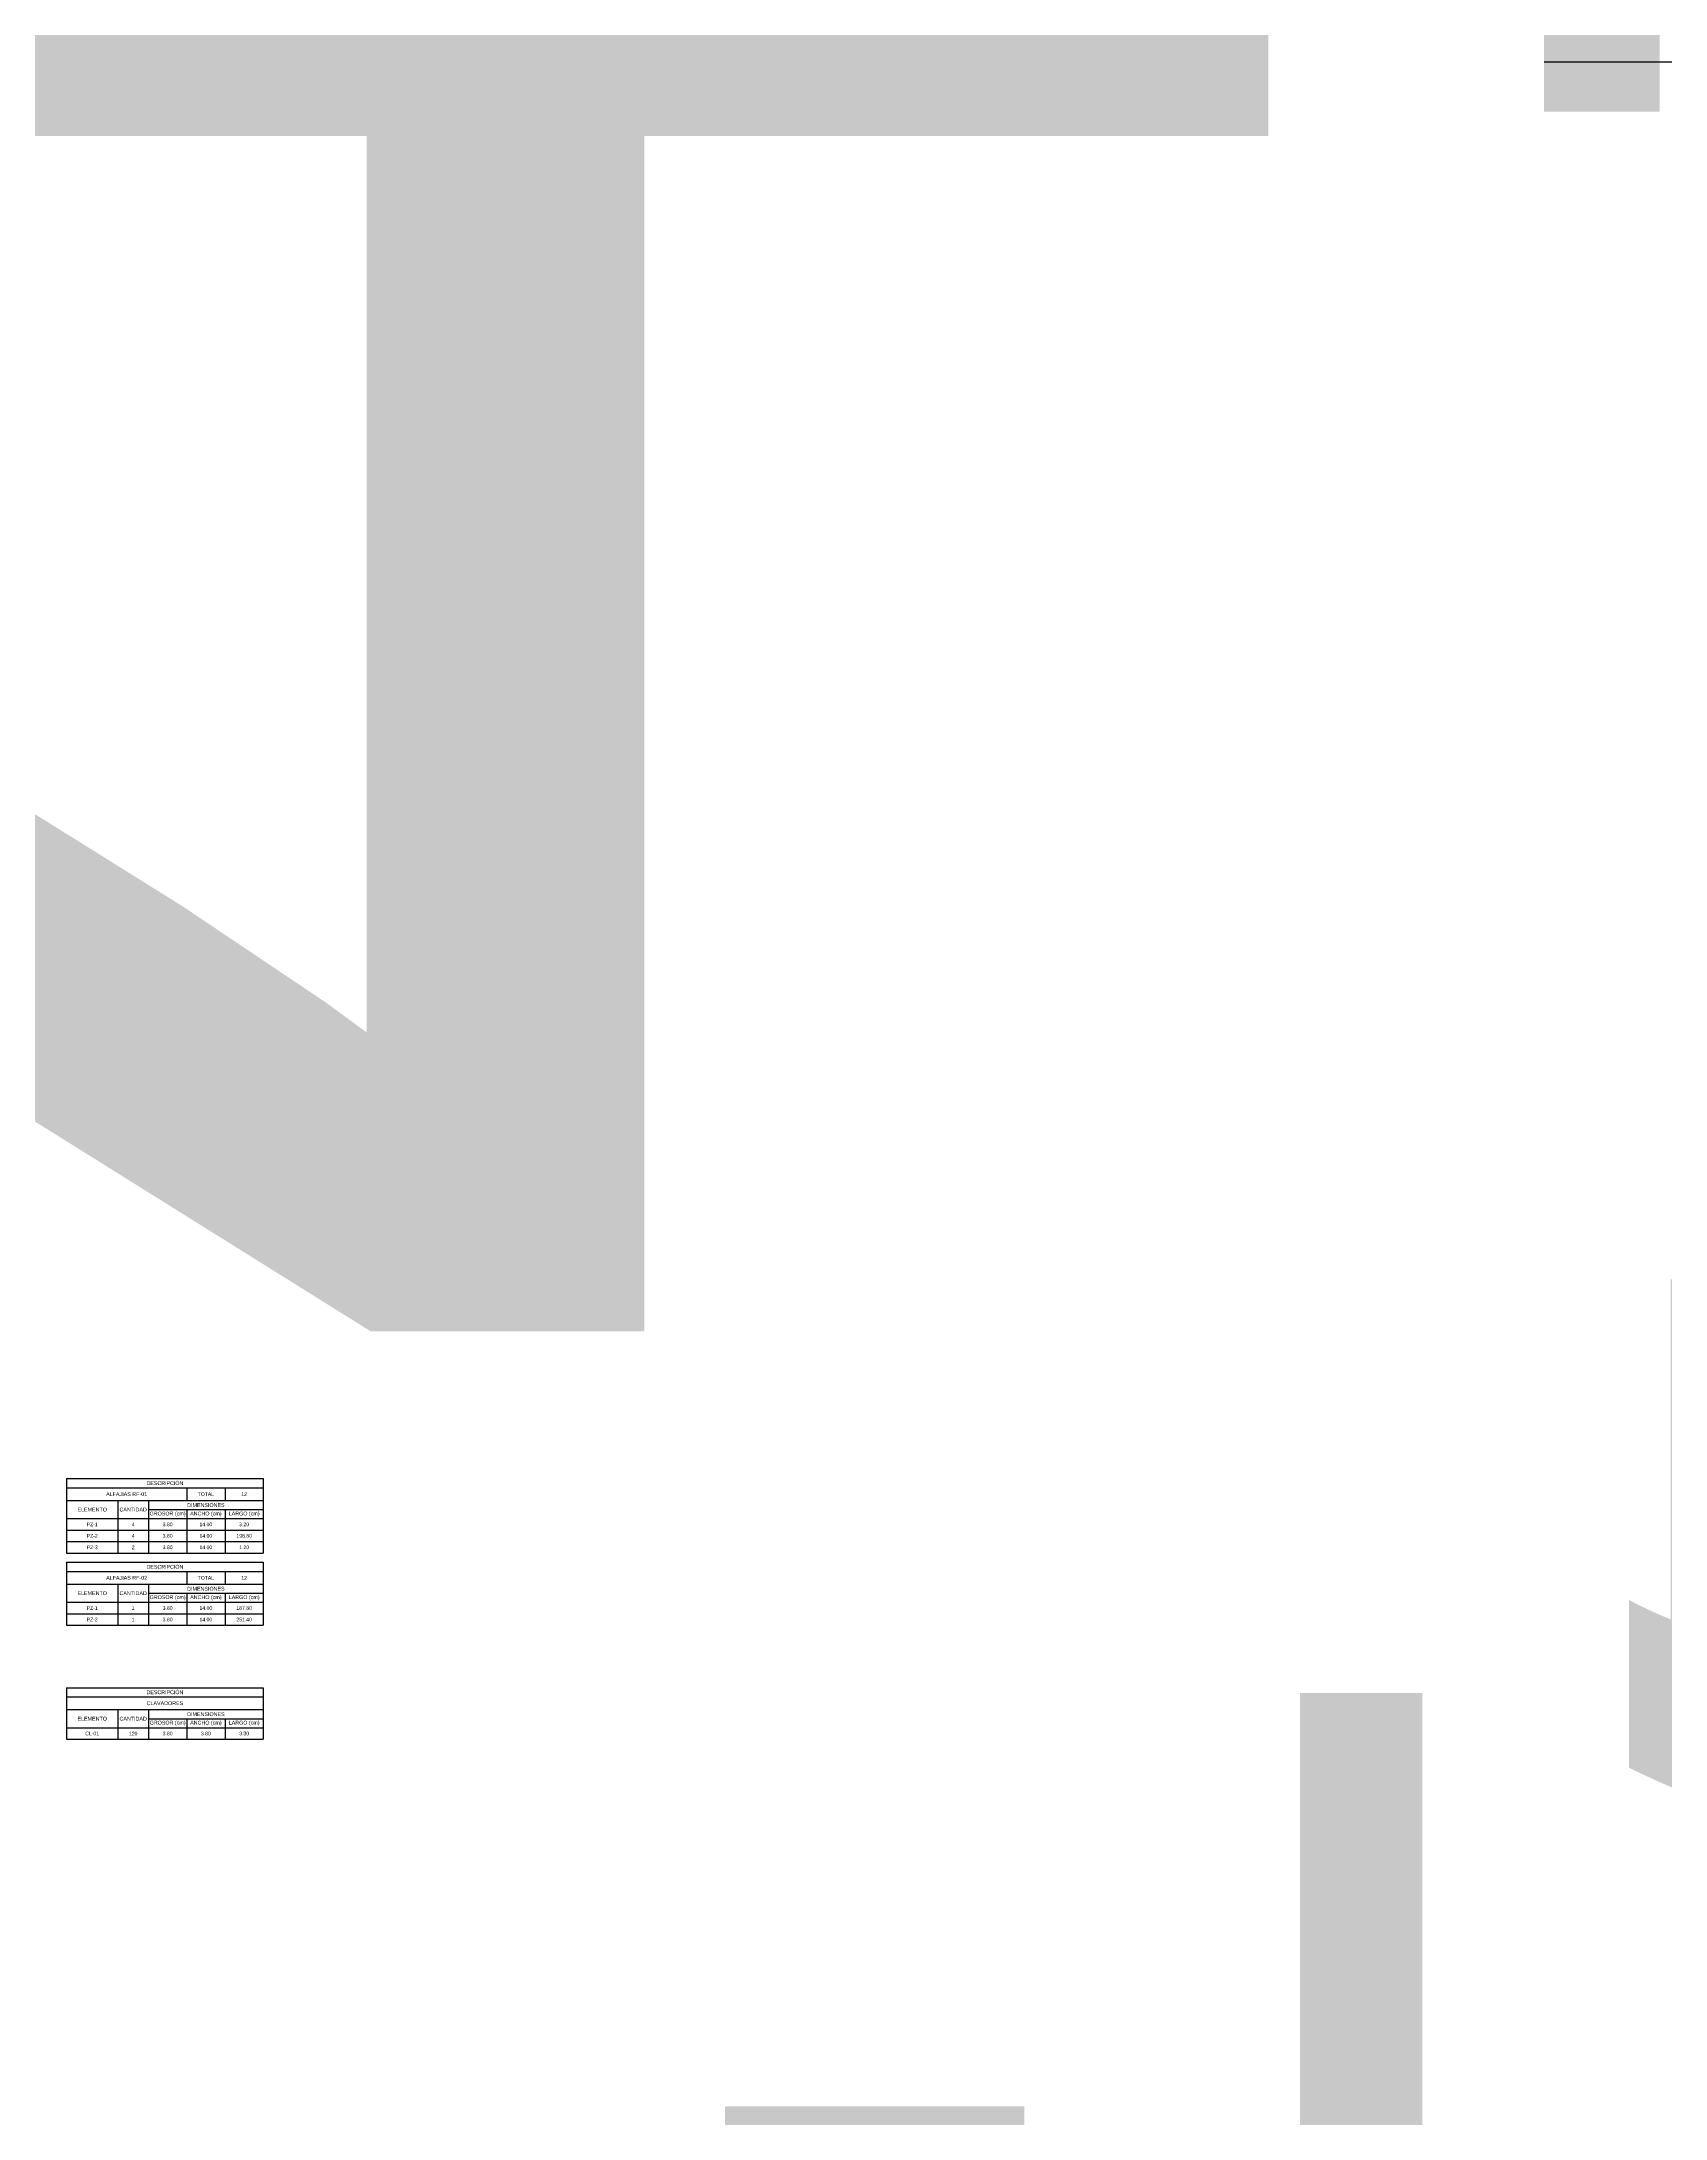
# Model space of a CAD drawing. Header units: millimetres. Extents: x 19458 to 19711, y 4351 to 4752.
# Drawn here: x 19547.1 to 19589.5, y 4496.8 to 4551.1 of the extents above; entities that cross this region are included whole.
import ezdxf

# ---------------------------------------------------------------- set-up
doc = ezdxf.new("R2010")
doc.units = ezdxf.units.MM
for name, color, linetype in [('cotas', 1, 'Continuous'), ('cotas @ 100', 1, 'Continuous'), ('cotas @ 200', 1, 'Continuous'), ('cotas @ 300', 1, 'Continuous'), ('cotas @ 400', 1, 'Continuous'), ('cotas @ 500', 1, 'Continuous'), ('cotas @ 95.9969', 1, 'Continuous')]:
    doc.layers.add(name, color=color, linetype=linetype)
doc.styles.add('century gothic', font='GOTHIC.TTF')
doc.styles.add('COTAS SMC', font='GOTHIC.TTF')
doc.styles.get("Standard").update_dxf_attribs({"font": 'arial.ttf'})
doc.dimstyles.new('ANOTATIVE 100 SMCONSTRUCCIONES', dxfattribs={"dimscale": 0, "dimtxt": 0.18, "dimasz": 0.15, "dimexe": 0.18, "dimexo": 0.09, "dimgap": 0.1, "dimtad": 1, "dimzin": 0, "dimdsep": 46, "dimtxsty": 'century gothic', "dimblk1": 'FLECHA1', "dimblk2": 'FLECHA1', "dimsah": 1, "dimcen": 0.18, "dimdle": 0.075, "dimclrd": 1, "dimclre": 1, "dimclrt": 2, "dimaunit": 1, "dimadec": 0, "dimazin": 0, "dimtfac": 0.7499999999999999, "dimtix": 1, "dimtmove": 2, "dimatfit": 3, "dimfxl": 0.09, "dimtvp": 1.5, "dimtfill": 1, "dimtolj": 1, "dimtzin": 0, "dimarcsym": 0})
doc.dimstyles.new('PIES SMCONSTRUCCIONES', dxfattribs={"dimscale": 0, "dimtxt": 0.18, "dimasz": 0.2, "dimexe": 0.18, "dimexo": 0, "dimgap": 0.1, "dimtad": 1, "dimdec": 0, "dimlfac": 39.3700787, "dimzin": 0, "dimdsep": 46, "dimlunit": 4, "dimtxsty": 'COTAS SMC', "dimblk1": 'FLECHA1', "dimblk2": 'FLECHA1', "dimsah": 1, "dimcen": 0.2, "dimdle": 0.075, "dimclrd": 1, "dimclre": 1, "dimclrt": 2, "dimaunit": 1, "dimadec": 0, "dimazin": 0, "dimtfac": 0.75, "dimtdec": 0, "dimtix": 1, "dimtmove": 2, "dimatfit": 3, "dimfxl": 0.09, "dimtvp": 1.5, "dimtfill": 1, "dimtolj": 1, "dimtzin": 0, "dimarcsym": 0})

# ---------------------------------------------------------------- blocks, each defined once
blk = doc.blocks.new('FLECHA1')
at = {"color": 4}
blk.add_line((-0.2461764230280465, -0.2480808452037593), (0.2480808452037602, 0.25), dxfattribs=at)
at = {"color": 1}
blk.add_line((-1, 0), (0.4961616904075186, 0), dxfattribs=at)
blk = doc.blocks.new('*D693')
at = {"layer": 'cotas', "color": 1, "lineweight": -2, "transparency": 16777216}
for p, q in [((19614.32603827352, 4625.844823780141), (19614.32603827352, 4700.844823780141)), ((19570.98360808013, 4550.844823780141), (19524.32603827352, 4550.844823780141)), ((19614.32603827352, 4548.429823780133), (19614.32603827352, 4550.844823780141)), ((19570.53385970888, 4548.429823780133), (19524.32603827352, 4548.429823780133)), ((19614.32603827352, 4473.429823780133), (19614.32603827352, 4398.429823780133))]:
    blk.add_line(p, q, dxfattribs=at)
at = {"layer": 'Defpoints', "color": 0, "transparency": 16777216}
for p in [(19614.32603827352, 4550.844823780141), (19615.98360808013, 4550.844823780141), (19615.53385970888, 4548.429823780133)]:
    blk.add_point(p, dxfattribs=at)
at = {"layer": 'cotas', "color": 1, "lineweight": -2, "transparency": 16777216, "xscale": 75, "yscale": 75, "zscale": 75}
for p, rotation in [((19614.32603827352, 4550.844823780141), 270), ((19614.32603827352, 4548.429823780133), 90)]:
    blk.add_blockref('FLECHA1', p, dxfattribs=dict(at, rotation=rotation))
at = {"layer": 'cotas', "color": 2, "transparency": 16777216, "insert": (19517.33759503763, 4549.637323780141), "char_height": 90, "attachment_point": 5, "rotation": 90, "style": 'century gothic', "bg_fill": 3, "box_fill_scale": 1.1, "bg_fill_color": 256, "bg_fill_true_color": 13158600, "bg_fill_transparency": 0}
blk.add_mtext('\\A1;2.42', dxfattribs=at)
blk = doc.blocks.new('*D716')
at = {"layer": 'cotas', "color": 1, "lineweight": -2, "transparency": 16777216}
for p, q in [((19614.32603827352, 4565.844823780141), (19614.32603827352, 4580.844823780141)), ((19606.98360808013, 4550.844823780141), (19596.32603827352, 4550.844823780141)), ((19614.32603827352, 4548.429823780133), (19614.32603827352, 4550.844823780141)), ((19606.53385970888, 4548.429823780133), (19596.32603827352, 4548.429823780133)), ((19614.32603827352, 4533.429823780133), (19614.32603827352, 4518.429823780133))]:
    blk.add_line(p, q, dxfattribs=at)
at = {"layer": 'Defpoints', "color": 0, "transparency": 16777216}
for p in [(19614.32603827352, 4550.844823780141), (19615.98360808013, 4550.844823780141), (19615.53385970888, 4548.429823780133)]:
    blk.add_point(p, dxfattribs=at)
at = {"layer": 'cotas', "color": 1, "lineweight": -2, "transparency": 16777216, "xscale": 15, "yscale": 15, "zscale": 15}
for p, rotation in [((19614.32603827352, 4550.844823780141), 270), ((19614.32603827352, 4548.429823780133), 90)]:
    blk.add_blockref('FLECHA1', p, dxfattribs=dict(at, rotation=rotation))
at = {"layer": 'cotas', "color": 2, "transparency": 16777216, "insert": (19594.92834962635, 4549.637323780141), "char_height": 18, "attachment_point": 5, "rotation": 90, "style": 'century gothic', "bg_fill": 3, "box_fill_scale": 1.1, "bg_fill_color": 256, "bg_fill_true_color": 13158600, "bg_fill_transparency": 0}
blk.add_mtext('\\A1;2.42', dxfattribs=at)
blk = doc.blocks.new('*D722')
at = {"layer": 'cotas', "color": 1, "lineweight": -2, "transparency": 16777216}
for p, q in [((19614.32603827352, 4580.844823780141), (19614.32603827352, 4610.844823780141)), ((19597.98360808013, 4550.844823780141), (19578.32603827352, 4550.844823780141)), ((19614.32603827352, 4548.429823780133), (19614.32603827352, 4550.844823780141)), ((19597.53385970888, 4548.429823780133), (19578.32603827352, 4548.429823780133)), ((19614.32603827352, 4518.429823780133), (19614.32603827352, 4488.429823780133))]:
    blk.add_line(p, q, dxfattribs=at)
at = {"layer": 'Defpoints', "color": 0, "transparency": 16777216}
for p in [(19614.32603827352, 4550.844823780141), (19615.98360808013, 4550.844823780141), (19615.53385970888, 4548.429823780133)]:
    blk.add_point(p, dxfattribs=at)
at = {"layer": 'cotas', "color": 1, "lineweight": -2, "transparency": 16777216, "xscale": 30, "yscale": 30, "zscale": 30}
for p, rotation in [((19614.32603827352, 4550.844823780141), 270), ((19614.32603827352, 4548.429823780133), 90)]:
    blk.add_blockref('FLECHA1', p, dxfattribs=dict(at, rotation=rotation))
at = {"layer": 'cotas', "color": 2, "transparency": 16777216, "insert": (19575.53066097917, 4549.637323780141), "char_height": 36, "attachment_point": 5, "rotation": 90, "style": 'century gothic', "bg_fill": 3, "box_fill_scale": 1.1, "bg_fill_color": 256, "bg_fill_true_color": 13158600, "bg_fill_transparency": 0}
blk.add_mtext('\\A1;2.42', dxfattribs=at)
blk = doc.blocks.new('*D739')
at = {"layer": 'cotas', "color": 1, "lineweight": -2, "transparency": 16777216}
for p, q in [((19614.32603827352, 4595.844823780141), (19614.32603827352, 4640.844823780141)), ((19588.98360808013, 4550.844823780141), (19560.32603827352, 4550.844823780141)), ((19614.32603827352, 4548.429823780133), (19614.32603827352, 4550.844823780141)), ((19588.53385970888, 4548.429823780133), (19560.32603827352, 4548.429823780133)), ((19614.32603827352, 4503.429823780133), (19614.32603827352, 4458.429823780133))]:
    blk.add_line(p, q, dxfattribs=at)
at = {"layer": 'Defpoints', "color": 0, "transparency": 16777216}
for p in [(19614.32603827352, 4550.844823780141), (19615.98360808013, 4550.844823780141), (19615.53385970888, 4548.429823780133)]:
    blk.add_point(p, dxfattribs=at)
at = {"layer": 'cotas', "color": 1, "lineweight": -2, "transparency": 16777216, "xscale": 45, "yscale": 45, "zscale": 45}
for p, rotation in [((19614.32603827352, 4550.844823780141), 270), ((19614.32603827352, 4548.429823780133), 90)]:
    blk.add_blockref('FLECHA1', p, dxfattribs=dict(at, rotation=rotation))
at = {"layer": 'cotas', "color": 2, "transparency": 16777216, "insert": (19556.13297233199, 4549.637323780141), "char_height": 54, "attachment_point": 5, "rotation": 90, "style": 'century gothic', "bg_fill": 3, "box_fill_scale": 1.1, "bg_fill_color": 256, "bg_fill_true_color": 13158600, "bg_fill_transparency": 0}
blk.add_mtext('\\A1;2.42', dxfattribs=at)
blk = doc.blocks.new('*D743')
at = {"layer": 'cotas', "color": 1, "lineweight": -2, "transparency": 16777216}
for p, q in [((19614.32603827352, 4565.244362994887), (19614.32603827352, 4579.643902209632)), ((19607.34388455129, 4550.844823780141), (19597.04659121583, 4550.844823780141)), ((19614.32603827352, 4548.429823780133), (19614.32603827352, 4550.844823780141)), ((19606.89413618004, 4548.429823780133), (19597.04659121583, 4548.429823780133)), ((19614.32603827352, 4534.030284565388), (19614.32603827352, 4519.630745350642))]:
    blk.add_line(p, q, dxfattribs=at)
at = {"layer": 'Defpoints', "color": 0, "transparency": 16777216}
for p in [(19614.32603827352, 4550.844823780141), (19615.98360808013, 4550.844823780141), (19615.53385970888, 4548.429823780133)]:
    blk.add_point(p, dxfattribs=at)
at = {"layer": 'cotas', "color": 1, "lineweight": -2, "transparency": 16777216, "xscale": 14.39953921474513, "yscale": 14.39953921474513, "zscale": 14.39953921474513}
for p, rotation in [((19614.32603827352, 4550.844823780141), 270), ((19614.32603827352, 4548.429823780133), 90)]:
    blk.add_blockref('FLECHA1', p, dxfattribs=dict(at, rotation=rotation))
at = {"layer": 'cotas', "color": 2, "transparency": 16777216, "insert": (19595.70485305016, 4549.637323780141), "char_height": 17.27944705769415, "attachment_point": 5, "rotation": 90, "style": 'century gothic', "bg_fill": 3, "box_fill_scale": 1.1, "bg_fill_color": 256, "bg_fill_true_color": 13158600, "bg_fill_transparency": 0}
blk.add_mtext('\\A1;2.42', dxfattribs=at)
blk = doc.blocks.new('*D745')
at = {"layer": 'cotas', "color": 1, "lineweight": -2, "transparency": 16777216}
for p, q in [((19614.32603827352, 4610.844823780141), (19614.32603827352, 4670.844823780141)), ((19579.98360808013, 4550.844823780141), (19542.32603827352, 4550.844823780141)), ((19614.32603827352, 4548.429823780133), (19614.32603827352, 4550.844823780141)), ((19579.53385970888, 4548.429823780133), (19542.32603827352, 4548.429823780133)), ((19614.32603827352, 4488.429823780133), (19614.32603827352, 4428.429823780133))]:
    blk.add_line(p, q, dxfattribs=at)
at = {"layer": 'Defpoints', "color": 0, "transparency": 16777216}
for p in [(19614.32603827352, 4550.844823780141), (19615.98360808013, 4550.844823780141), (19615.53385970888, 4548.429823780133)]:
    blk.add_point(p, dxfattribs=at)
at = {"layer": 'cotas', "color": 1, "lineweight": -2, "transparency": 16777216, "xscale": 60, "yscale": 60, "zscale": 60}
for p, rotation in [((19614.32603827352, 4550.844823780141), 270), ((19614.32603827352, 4548.429823780133), 90)]:
    blk.add_blockref('FLECHA1', p, dxfattribs=dict(at, rotation=rotation))
at = {"layer": 'cotas', "color": 2, "transparency": 16777216, "insert": (19536.73528368481, 4549.637323780141), "char_height": 72, "attachment_point": 5, "rotation": 90, "style": 'century gothic', "bg_fill": 3, "box_fill_scale": 1.1, "bg_fill_color": 256, "bg_fill_true_color": 13158600, "bg_fill_transparency": 0}
blk.add_mtext('\\A1;2.42', dxfattribs=at)
blk = doc.blocks.new('*D748')
at = {"layer": 'cotas', "color": 1, "lineweight": -2, "transparency": 16777216}
for p, q in [((19620.01280604143, 4651.753346359425), (19620.01280604143, 4751.753346359425)), ((19620.41684630451, 4551.753346359425), (19530.01280604143, 4551.753346359425)), ((19620.01280604143, 4550.533346359425), (19620.01280604143, 4551.753346359425)), ((19620.41684630451, 4550.533346359425), (19530.01280604143, 4550.533346359425)), ((19620.01280604143, 4450.533346359425), (19620.01280604143, 4350.533346359425))]:
    blk.add_line(p, q, dxfattribs=at)
at = {"layer": 'Defpoints', "color": 0, "transparency": 16777216}
for p in [(19620.01280604143, 4551.753346359425), (19620.41684630451, 4551.753346359425), (19620.41684630451, 4550.533346359425)]:
    blk.add_point(p, dxfattribs=at)
at = {"layer": 'cotas', "color": 1, "lineweight": -2, "transparency": 16777216, "xscale": 100, "yscale": 100, "zscale": 100}
for p, rotation in [((19620.01280604143, 4551.753346359425), 270), ((19620.01280604143, 4550.533346359425), 90)]:
    blk.add_blockref('FLECHA1', p, dxfattribs=dict(at, rotation=rotation))
at = {"layer": 'cotas', "color": 2, "transparency": 16777216, "insert": (19523.88092296869, 4551.143346359429), "char_height": 90, "attachment_point": 5, "rotation": 90, "style": 'COTAS SMC', "bg_fill": 3, "box_fill_scale": 1.1, "bg_fill_color": 256, "bg_fill_true_color": 13158600, "bg_fill_transparency": 0}
blk.add_mtext("\\A1;4'", dxfattribs=at)
blk = doc.blocks.new('*D773')
at = {"layer": 'cotas', "color": 1, "lineweight": -2, "transparency": 16777216}
for p, q in [((19620.01280604143, 4591.753346359425), (19620.01280604143, 4631.753346359425)), ((19620.41684630451, 4551.753346359425), (19584.01280604143, 4551.753346359425)), ((19620.01280604143, 4550.533346359425), (19620.01280604143, 4551.753346359425)), ((19620.41684630451, 4550.533346359425), (19584.01280604143, 4550.533346359425)), ((19620.01280604143, 4510.533346359425), (19620.01280604143, 4470.533346359425))]:
    blk.add_line(p, q, dxfattribs=at)
at = {"layer": 'Defpoints', "color": 0, "transparency": 16777216}
for p in [(19620.01280604143, 4551.753346359425), (19620.41684630451, 4551.753346359425), (19620.41684630451, 4550.533346359425)]:
    blk.add_point(p, dxfattribs=at)
at = {"layer": 'cotas', "color": 1, "lineweight": -2, "transparency": 16777216, "xscale": 40, "yscale": 40, "zscale": 40}
for p, rotation in [((19620.01280604143, 4551.753346359425), 270), ((19620.01280604143, 4550.533346359425), 90)]:
    blk.add_blockref('FLECHA1', p, dxfattribs=dict(at, rotation=rotation))
at = {"layer": 'cotas', "color": 2, "transparency": 16777216, "insert": (19581.56005281233, 4551.143346359429), "char_height": 36, "attachment_point": 5, "rotation": 90, "style": 'COTAS SMC', "bg_fill": 3, "box_fill_scale": 1.1, "bg_fill_color": 256, "bg_fill_true_color": 13158600, "bg_fill_transparency": 0}
blk.add_mtext("\\A1;4'", dxfattribs=at)
blk = doc.blocks.new('*D792')
at = {"layer": 'cotas', "color": 1, "lineweight": -2, "transparency": 16777216}
for p, q in [((19620.01280604143, 4611.753346359425), (19620.01280604143, 4671.753346359425)), ((19620.41684630451, 4551.753346359425), (19566.01280604143, 4551.753346359425)), ((19620.01280604143, 4550.533346359425), (19620.01280604143, 4551.753346359425)), ((19620.41684630451, 4550.533346359425), (19566.01280604143, 4550.533346359425)), ((19620.01280604143, 4490.533346359425), (19620.01280604143, 4430.533346359425))]:
    blk.add_line(p, q, dxfattribs=at)
at = {"layer": 'Defpoints', "color": 0, "transparency": 16777216}
for p in [(19620.01280604143, 4551.753346359425), (19620.41684630451, 4551.753346359425), (19620.41684630451, 4550.533346359425)]:
    blk.add_point(p, dxfattribs=at)
at = {"layer": 'cotas', "color": 1, "lineweight": -2, "transparency": 16777216, "xscale": 60, "yscale": 60, "zscale": 60}
for p, rotation in [((19620.01280604143, 4551.753346359425), 270), ((19620.01280604143, 4550.533346359425), 90)]:
    blk.add_blockref('FLECHA1', p, dxfattribs=dict(at, rotation=rotation))
at = {"layer": 'cotas', "color": 2, "transparency": 16777216, "insert": (19562.33367619778, 4551.143346359429), "char_height": 54, "attachment_point": 5, "rotation": 90, "style": 'COTAS SMC', "bg_fill": 3, "box_fill_scale": 1.1, "bg_fill_color": 256, "bg_fill_true_color": 13158600, "bg_fill_transparency": 0}
blk.add_mtext("\\A1;4'", dxfattribs=at)
blk = doc.blocks.new('*D798')
at = {"layer": 'cotas', "color": 1, "lineweight": -2, "transparency": 16777216}
for p, q in [((19620.01280604143, 4631.753346359425), (19620.01280604143, 4711.753346359425)), ((19620.41684630451, 4551.753346359425), (19548.01280604143, 4551.753346359425)), ((19620.01280604143, 4550.533346359425), (19620.01280604143, 4551.753346359425)), ((19620.41684630451, 4550.533346359425), (19548.01280604143, 4550.533346359425)), ((19620.01280604143, 4470.533346359425), (19620.01280604143, 4390.533346359425))]:
    blk.add_line(p, q, dxfattribs=at)
at = {"layer": 'Defpoints', "color": 0, "transparency": 16777216}
for p in [(19620.01280604143, 4551.753346359425), (19620.41684630451, 4551.753346359425), (19620.41684630451, 4550.533346359425)]:
    blk.add_point(p, dxfattribs=at)
at = {"layer": 'cotas', "color": 1, "lineweight": -2, "transparency": 16777216, "xscale": 80, "yscale": 80, "zscale": 80}
for p, rotation in [((19620.01280604143, 4551.753346359425), 270), ((19620.01280604143, 4550.533346359425), 90)]:
    blk.add_blockref('FLECHA1', p, dxfattribs=dict(at, rotation=rotation))
at = {"layer": 'cotas', "color": 2, "transparency": 16777216, "insert": (19543.10729958324, 4551.143346359429), "char_height": 72, "attachment_point": 5, "rotation": 90, "style": 'COTAS SMC', "bg_fill": 3, "box_fill_scale": 1.1, "bg_fill_color": 256, "bg_fill_true_color": 13158600, "bg_fill_transparency": 0}
blk.add_mtext("\\A1;4'", dxfattribs=at)
blk = doc.blocks.new('*T642')
at = {"layer": 'cotas', "color": 0, "linetype": 'ByBlock', "lineweight": -2, "transparency": 16777216}
for p, q in [((0, 0), (5.140874140302913, 0)), ((0, 0), (0, -1.946069098206863)), ((5.140874140302913, 0), (5.140874140302913, -1.946069098206863)), ((0, -0.2391633141523926), (5.140874140302913, -0.2391633141523926)), ((3.140874140302913, -0.2391633141523926), (3.140874140302913, -0.5730664963693926)), ((4.140874140302913, -0.2391633141523926), (4.140874140302913, -0.5730664963693926)), ((0, -0.5730664963693926), (5.140874140302913, -0.5730664963693926)), ((0, -1.046069098206317), (5.140874140302913, -1.046069098206317)), ((1.34087414030364, -0.5730664963693926), (1.34087414030364, -1.946069098206863)), ((2.140874140302913, -0.5730664963693926), (2.140874140302913, -1.946069098206863)), ((2.140874140302913, -0.8095677972878548), (5.140874140302913, -0.8095677972878548)), ((3.140874140302913, -0.8095677972878548), (3.140874140302913, -1.946069098206863)), ((4.140874140302913, -0.8095677972878548), (4.140874140302913, -1.946069098206863)), ((0, -1.346069098206499), (5.140874140302913, -1.346069098206499)), ((0, -1.646069098206681), (5.140874140302913, -1.646069098206681)), ((0, -1.946069098206863), (5.140874140302913, -1.946069098206863))]:
    blk.add_line(p, q, dxfattribs=at)
at = {"layer": 'cotas', "color": 0, "transparency": 16777216, "attachment_point": 5}
for s, insert, char_height, width in [('ALFAJIAS RF-01', (1.570437070153275, -0.4061149052613473), 0.1, 3.077525755723684), ('TOTAL', (3.640874140302913, -0.4061149052613473), 0.09502257687200955, 0.9366516154186603), ('12', (4.640874140302913, -0.4061149052613473), 0.09502257687200955, 0.9366516154186603), ('ELEMENTO', (0.6704370701518201, -0.8095677972878548), 0.1, 1.277525755723684), ('CANTIDAD', (1.740874140301457, -0.8095677972878548), 0.1, 0.7366516154186603), ('GROSOR (cm)', (2.640874140302913, -0.9278184477470859), 0.1, 0.9366516154186603), ('DIMENSIONES', (3.640874140302913, -0.6913171468286237), 0.1, 2.93665161541866), ('ANCHO (cm)', (3.640874140302913, -0.9278184477470859), 0.1, 0.9366516154186603), ('LARGO (cm)', (4.640874140302913, -0.9278184477470859), 0.1, 0.9366516154186603), ('PZ-1', (0.6704370701518201, -1.196069098206863), 0.09502257687200955, 1.277525755723684), ('PZ-2', (0.6704370701518201, -1.496069098206135), 0.09502257687200955, 1.277525755723684), ('4', (1.740874140301457, -1.196069098206863), 0.09502257687200955, 0.7366516154186603), ('4', (1.740874140301457, -1.496069098206135), 0.09502257687200955, 0.7366516154186603), ('3.80', (2.640874140302913, -1.196069098206863), 0.09502257687200955, 0.9366516154186603), ('3.80', (2.640874140302913, -1.496069098206135), 0.09502257687200955, 0.9366516154186603), ('14.00', (3.640874140302913, -1.196069098206863), 0.09502257687200955, 0.9366516154186603), ('14.00', (3.640874140302913, -1.496069098206135), 0.09502257687200955, 0.9366516154186603), ('198.80', (4.640874140302913, -1.496069098206135), 0.09502257687200955, 0.9366516154186603), ('3.20', (4.640874140302913, -1.196069098206863), 0.09502257687200955, 0.9366516154186603), ('PZ-3', (0.6704370701518201, -1.796069098207226), 0.09502257687200955, 1.277525755723684), ('2', (1.740874140301457, -1.796069098207226), 0.09502257687200955, 0.7366516154186603), ('3.80', (2.640874140302913, -1.796069098207226), 0.09502257687200955, 0.9366516154186603), ('14.00', (3.640874140302913, -1.796069098207226), 0.09502257687200955, 0.9366516154186603), ('1.20', (4.640874140302913, -1.796069098207226), 0.09502257687200955, 0.9366516154186603)]:
    blk.add_mtext(s, dxfattribs=dict(at, insert=insert, char_height=char_height, width=width))
at = {"layer": 'cotas', "color": 0, "transparency": 16777216, "insert": (2.570437070153275, -0.1195816570761963), "char_height": 0.1, "width": 5.077525755723684, "attachment_point": 5, "style": 'century gothic'}
blk.add_mtext('DESCRIPCIÓN', dxfattribs=at)
blk = doc.blocks.new('*T925')
at = {"layer": 'cotas', "color": 0, "linetype": 'ByBlock', "lineweight": -2, "transparency": 16777216}
for p, q in [((0, 0), (5.140874140302913, 0)), ((0, 0), (0, -1.646069098206681)), ((5.140874140302913, 0), (5.140874140302913, -1.646069098206681)), ((0, -0.2391633141523926), (5.140874140302913, -0.2391633141523926)), ((3.140874140302913, -0.2391633141523926), (3.140874140302913, -0.5730664963693926)), ((4.140874140302913, -0.2391633141523926), (4.140874140302913, -0.5730664963693926)), ((0, -0.5730664963693926), (5.140874140302913, -0.5730664963693926)), ((0, -1.046069098206317), (5.140874140302913, -1.046069098206317)), ((1.34087414030364, -0.5730664963693926), (1.34087414030364, -1.646069098206681)), ((2.140874140302913, -0.5730664963693926), (2.140874140302913, -1.646069098206681)), ((2.140874140302913, -0.8095677972878548), (5.140874140302913, -0.8095677972878548)), ((3.140874140302913, -0.8095677972878548), (3.140874140302913, -1.646069098206681)), ((4.140874140302913, -0.8095677972878548), (4.140874140302913, -1.646069098206681)), ((0, -1.346069098206499), (5.140874140302913, -1.346069098206499)), ((0, -1.646069098206681), (5.140874140302913, -1.646069098206681))]:
    blk.add_line(p, q, dxfattribs=at)
at = {"layer": 'cotas', "color": 0, "transparency": 16777216, "attachment_point": 5}
for s, insert, char_height, width in [('ALFAJIAS RF-02', (1.570437070153275, -0.4061149052613473), 0.1, 3.077525755723684), ('TOTAL', (3.640874140302913, -0.4061149052613473), 0.09502257687200955, 0.9366516154186603), ('12', (4.640874140302913, -0.4061149052613473), 0.09502257687200955, 0.9366516154186603), ('ELEMENTO', (0.6704370701518201, -0.8095677972878548), 0.1, 1.277525755723684), ('CANTIDAD', (1.740874140301457, -0.8095677972878548), 0.1, 0.7366516154186603), ('GROSOR (cm)', (2.640874140302913, -0.9278184477470859), 0.1, 0.9366516154186603), ('DIMENSIONES', (3.640874140302913, -0.6913171468286237), 0.1, 2.93665161541866), ('ANCHO (cm)', (3.640874140302913, -0.9278184477470859), 0.1, 0.9366516154186603), ('LARGO (cm)', (4.640874140302913, -0.9278184477470859), 0.1, 0.9366516154186603), ('PZ-1', (0.6704370701518201, -1.196069098206863), 0.09502257687200955, 1.277525755723684), ('PZ-2', (0.6704370701518201, -1.496069098206135), 0.09502257687200955, 1.277525755723684), ('1', (1.740874140301457, -1.196069098206863), 0.09502257687200955, 0.7366516154186603), ('1', (1.740874140301457, -1.496069098206135), 0.09502257687200955, 0.7366516154186603), ('3.80', (2.640874140302913, -1.196069098206863), 0.09502257687200955, 0.9366516154186603), ('3.80', (2.640874140302913, -1.496069098206135), 0.09502257687200955, 0.9366516154186603), ('14.00', (3.640874140302913, -1.196069098206863), 0.09502257687200955, 0.9366516154186603), ('14.00', (3.640874140302913, -1.496069098206135), 0.09502257687200955, 0.9366516154186603), ('251.40', (4.640874140302913, -1.496069098206135), 0.09502257687200955, 0.9366516154186603), ('187.80', (4.640874140302913, -1.196069098206863), 0.09502257687200955, 0.9366516154186603)]:
    blk.add_mtext(s, dxfattribs=dict(at, insert=insert, char_height=char_height, width=width))
at = {"layer": 'cotas', "color": 0, "transparency": 16777216, "insert": (2.570437070153275, -0.1195816570761963), "char_height": 0.1, "width": 5.077525755723684, "attachment_point": 5, "style": 'century gothic'}
blk.add_mtext('DESCRIPCIÓN', dxfattribs=at)
blk = doc.blocks.new('*T928')
at = {"layer": 'cotas', "color": 0, "linetype": 'ByBlock', "lineweight": -2, "transparency": 16777216}
for p, q in [((0, 0), (5.140874140302913, 0)), ((0, 0), (0, -1.346069098206499)), ((5.140874140302913, 0), (5.140874140302913, -1.346069098206499)), ((0, -0.2391633141523926), (5.140874140302913, -0.2391633141523926)), ((0, -0.5730664963693926), (5.140874140302913, -0.5730664963693926)), ((0, -1.046069098206317), (5.140874140302913, -1.046069098206317)), ((1.34087414030364, -0.5730664963693926), (1.34087414030364, -1.346069098206499)), ((2.140874140302913, -0.5730664963693926), (2.140874140302913, -1.346069098206499)), ((2.140874140302913, -0.8095677972878548), (5.140874140302913, -0.8095677972878548)), ((3.140874140302913, -0.8095677972878548), (3.140874140302913, -1.346069098206499)), ((4.140874140302913, -0.8095677972878548), (4.140874140302913, -1.346069098206499)), ((0, -1.346069098206499), (5.140874140302913, -1.346069098206499))]:
    blk.add_line(p, q, dxfattribs=at)
at = {"layer": 'cotas', "color": 0, "transparency": 16777216, "attachment_point": 5}
for s, insert, char_height, width in [('CLAVADORES', (2.570437070153275, -0.4061149052613473), 0.1, 5.077525755723684), ('ELEMENTO', (0.6704370701518201, -0.8095677972878548), 0.1, 1.277525755723684), ('CANTIDAD', (1.740874140301457, -0.8095677972878548), 0.1, 0.7366516154186603), ('GROSOR (cm)', (2.640874140302913, -0.9278184477470859), 0.1, 0.9366516154186603), ('DIMENSIONES', (3.640874140302913, -0.6913171468286237), 0.1, 2.93665161541866), ('ANCHO (cm)', (3.640874140302913, -0.9278184477470859), 0.1, 0.9366516154186603), ('LARGO (cm)', (4.640874140302913, -0.9278184477470859), 0.1, 0.9366516154186603), ('CL-01', (0.6704370701518201, -1.196069098206863), 0.09502257687200955, 1.277525755723684), ('120', (1.740874140301457, -1.196069098206863), 0.09502257687200955, 0.7366516154186603), ('3.80', (2.640874140302913, -1.196069098206863), 0.09502257687200955, 0.9366516154186603), ('3.80', (3.640874140302913, -1.196069098206863), 0.09502257687200955, 0.9366516154186603), ('3.30', (4.640874140302913, -1.196069098206863), 0.09502257687200955, 0.9366516154186603)]:
    blk.add_mtext(s, dxfattribs=dict(at, insert=insert, char_height=char_height, width=width))
at = {"layer": 'cotas', "color": 0, "transparency": 16777216, "insert": (2.570437070153275, -0.1195816570761963), "char_height": 0.1, "width": 5.077525755723684, "attachment_point": 5, "style": 'century gothic'}
blk.add_mtext('DESCRIPCIÓN', dxfattribs=at)
blk = doc.blocks.new('*U930')
at = {"layer": 'cotas @ 500'}
dim = blk.add_linear_dim(base=(19614.32603827352, 4550.844823780141), p1=(19615.53385970888, 4548.429823780133), p2=(19615.98360808013, 4550.844823780141), angle=90, dimstyle='ANOTATIVE 100 SMCONSTRUCCIONES', override={"dimscale": 500, "dimtix": 1, "dimtofl": 1, "dimtmove": 1, "dimatfit": 1}, dxfattribs=at)
dim.commit()
dim.dimension.update_dxf_attribs({"geometry": '*D693', "text_midpoint": (19517.33759503763, 4549.637323780141)})
at = {"layer": 'cotas @ 100'}
dim = blk.add_linear_dim(base=(19614.32603827352, 4550.844823780141), p1=(19615.53385970888, 4548.429823780133), p2=(19615.98360808013, 4550.844823780141), angle=90, dimstyle='ANOTATIVE 100 SMCONSTRUCCIONES', override={"dimscale": 100, "dimtix": 1, "dimtofl": 1, "dimtmove": 1, "dimatfit": 1}, dxfattribs=at)
dim.commit()
dim.dimension.update_dxf_attribs({"geometry": '*D716', "text_midpoint": (19594.92834962635, 4549.637323780141)})
at = {"layer": 'cotas @ 200'}
dim = blk.add_linear_dim(base=(19614.32603827352, 4550.844823780141), p1=(19615.53385970888, 4548.429823780133), p2=(19615.98360808013, 4550.844823780141), angle=90, dimstyle='ANOTATIVE 100 SMCONSTRUCCIONES', override={"dimscale": 200, "dimtix": 1, "dimtofl": 1, "dimtmove": 1, "dimatfit": 1}, dxfattribs=at)
dim.commit()
dim.dimension.update_dxf_attribs({"geometry": '*D722', "text_midpoint": (19575.53066097917, 4549.637323780141)})
at = {"layer": 'cotas @ 300'}
dim = blk.add_linear_dim(base=(19614.32603827352, 4550.844823780141), p1=(19615.53385970888, 4548.429823780133), p2=(19615.98360808013, 4550.844823780141), angle=90, dimstyle='ANOTATIVE 100 SMCONSTRUCCIONES', override={"dimscale": 300, "dimtix": 1, "dimtofl": 1, "dimtmove": 1, "dimatfit": 1}, dxfattribs=at)
dim.commit()
dim.dimension.update_dxf_attribs({"geometry": '*D739', "text_midpoint": (19556.13297233199, 4549.637323780141)})
at = {"layer": 'cotas @ 95.9969'}
dim = blk.add_linear_dim(base=(19614.32603827352, 4550.844823780141), p1=(19615.53385970888, 4548.429823780133), p2=(19615.98360808013, 4550.844823780141), angle=90, dimstyle='ANOTATIVE 100 SMCONSTRUCCIONES', override={"dimscale": 95.99692809830084, "dimtix": 1, "dimtofl": 1, "dimtmove": 1, "dimatfit": 1}, dxfattribs=at)
dim.commit()
dim.dimension.update_dxf_attribs({"geometry": '*D743', "text_midpoint": (19595.70485305016, 4549.637323780141)})
at = {"layer": 'cotas @ 400'}
dim = blk.add_linear_dim(base=(19614.32603827352, 4550.844823780141), p1=(19615.53385970888, 4548.429823780133), p2=(19615.98360808013, 4550.844823780141), angle=90, dimstyle='ANOTATIVE 100 SMCONSTRUCCIONES', override={"dimscale": 400, "dimtix": 1, "dimtofl": 1, "dimtmove": 1, "dimatfit": 1}, dxfattribs=at)
dim.commit()
dim.dimension.update_dxf_attribs({"geometry": '*D745', "text_midpoint": (19536.73528368481, 4549.637323780141)})
blk = doc.blocks.new('*U932')
at = {"layer": 'cotas @ 500'}
dim = blk.add_linear_dim(base=(19620.01280604143, 4551.753346359425), p1=(19620.41684630451, 4550.533346359425), p2=(19620.41684630451, 4551.753346359425), angle=90, dimstyle='PIES SMCONSTRUCCIONES', override={"dimscale": 500, "dimtix": 1, "dimtofl": 1, "dimtmove": 2, "dimatfit": 3}, dxfattribs=at)
dim.commit()
dim.dimension.update_dxf_attribs({"geometry": '*D748', "text_midpoint": (19523.88092296869, 4551.143346359429)})
at = {"layer": 'cotas @ 200'}
dim = blk.add_linear_dim(base=(19620.01280604143, 4551.753346359425), p1=(19620.41684630451, 4550.533346359425), p2=(19620.41684630451, 4551.753346359425), angle=90, dimstyle='PIES SMCONSTRUCCIONES', override={"dimscale": 200, "dimtix": 1, "dimtofl": 1, "dimtmove": 2, "dimatfit": 3}, dxfattribs=at)
dim.commit()
dim.dimension.update_dxf_attribs({"geometry": '*D773', "text_midpoint": (19581.56005281233, 4551.143346359429)})
at = {"layer": 'cotas @ 300'}
dim = blk.add_linear_dim(base=(19620.01280604143, 4551.753346359425), p1=(19620.41684630451, 4550.533346359425), p2=(19620.41684630451, 4551.753346359425), angle=90, dimstyle='PIES SMCONSTRUCCIONES', override={"dimscale": 300, "dimtix": 1, "dimtofl": 1, "dimtmove": 2, "dimatfit": 3}, dxfattribs=at)
dim.commit()
dim.dimension.update_dxf_attribs({"geometry": '*D792', "text_midpoint": (19562.33367619778, 4551.143346359429)})
at = {"layer": 'cotas @ 400'}
dim = blk.add_linear_dim(base=(19620.01280604143, 4551.753346359425), p1=(19620.41684630451, 4550.533346359425), p2=(19620.41684630451, 4551.753346359425), angle=90, dimstyle='PIES SMCONSTRUCCIONES', override={"dimscale": 400, "dimtix": 1, "dimtofl": 1, "dimtmove": 2, "dimatfit": 3}, dxfattribs=at)
dim.commit()
dim.dimension.update_dxf_attribs({"geometry": '*D798', "text_midpoint": (19543.10729958324, 4551.143346359429)})

msp = doc.modelspace()

# ---------------------------------------------------------------- block references
at = {"layer": 'cotas'}
msp.add_blockref('*U930', (0, 0), dxfattribs=at)

# ---------------------------------------------------------------- next in the draw order: block references
msp.add_blockref('*U932', (0, 0), dxfattribs=at)

# ---------------------------------------------------------------- next in the draw order: block references
for name, p in [('*T642', (19547.70929411571, 4513.540485839592)), ('*T925', (19547.70929411571, 4511.355741418276)), ('*T928', (19547.70929411571, 4508.079283794863))]:
    msp.add_blockref(name, p)

doc.saveas('drawing.dxf')
